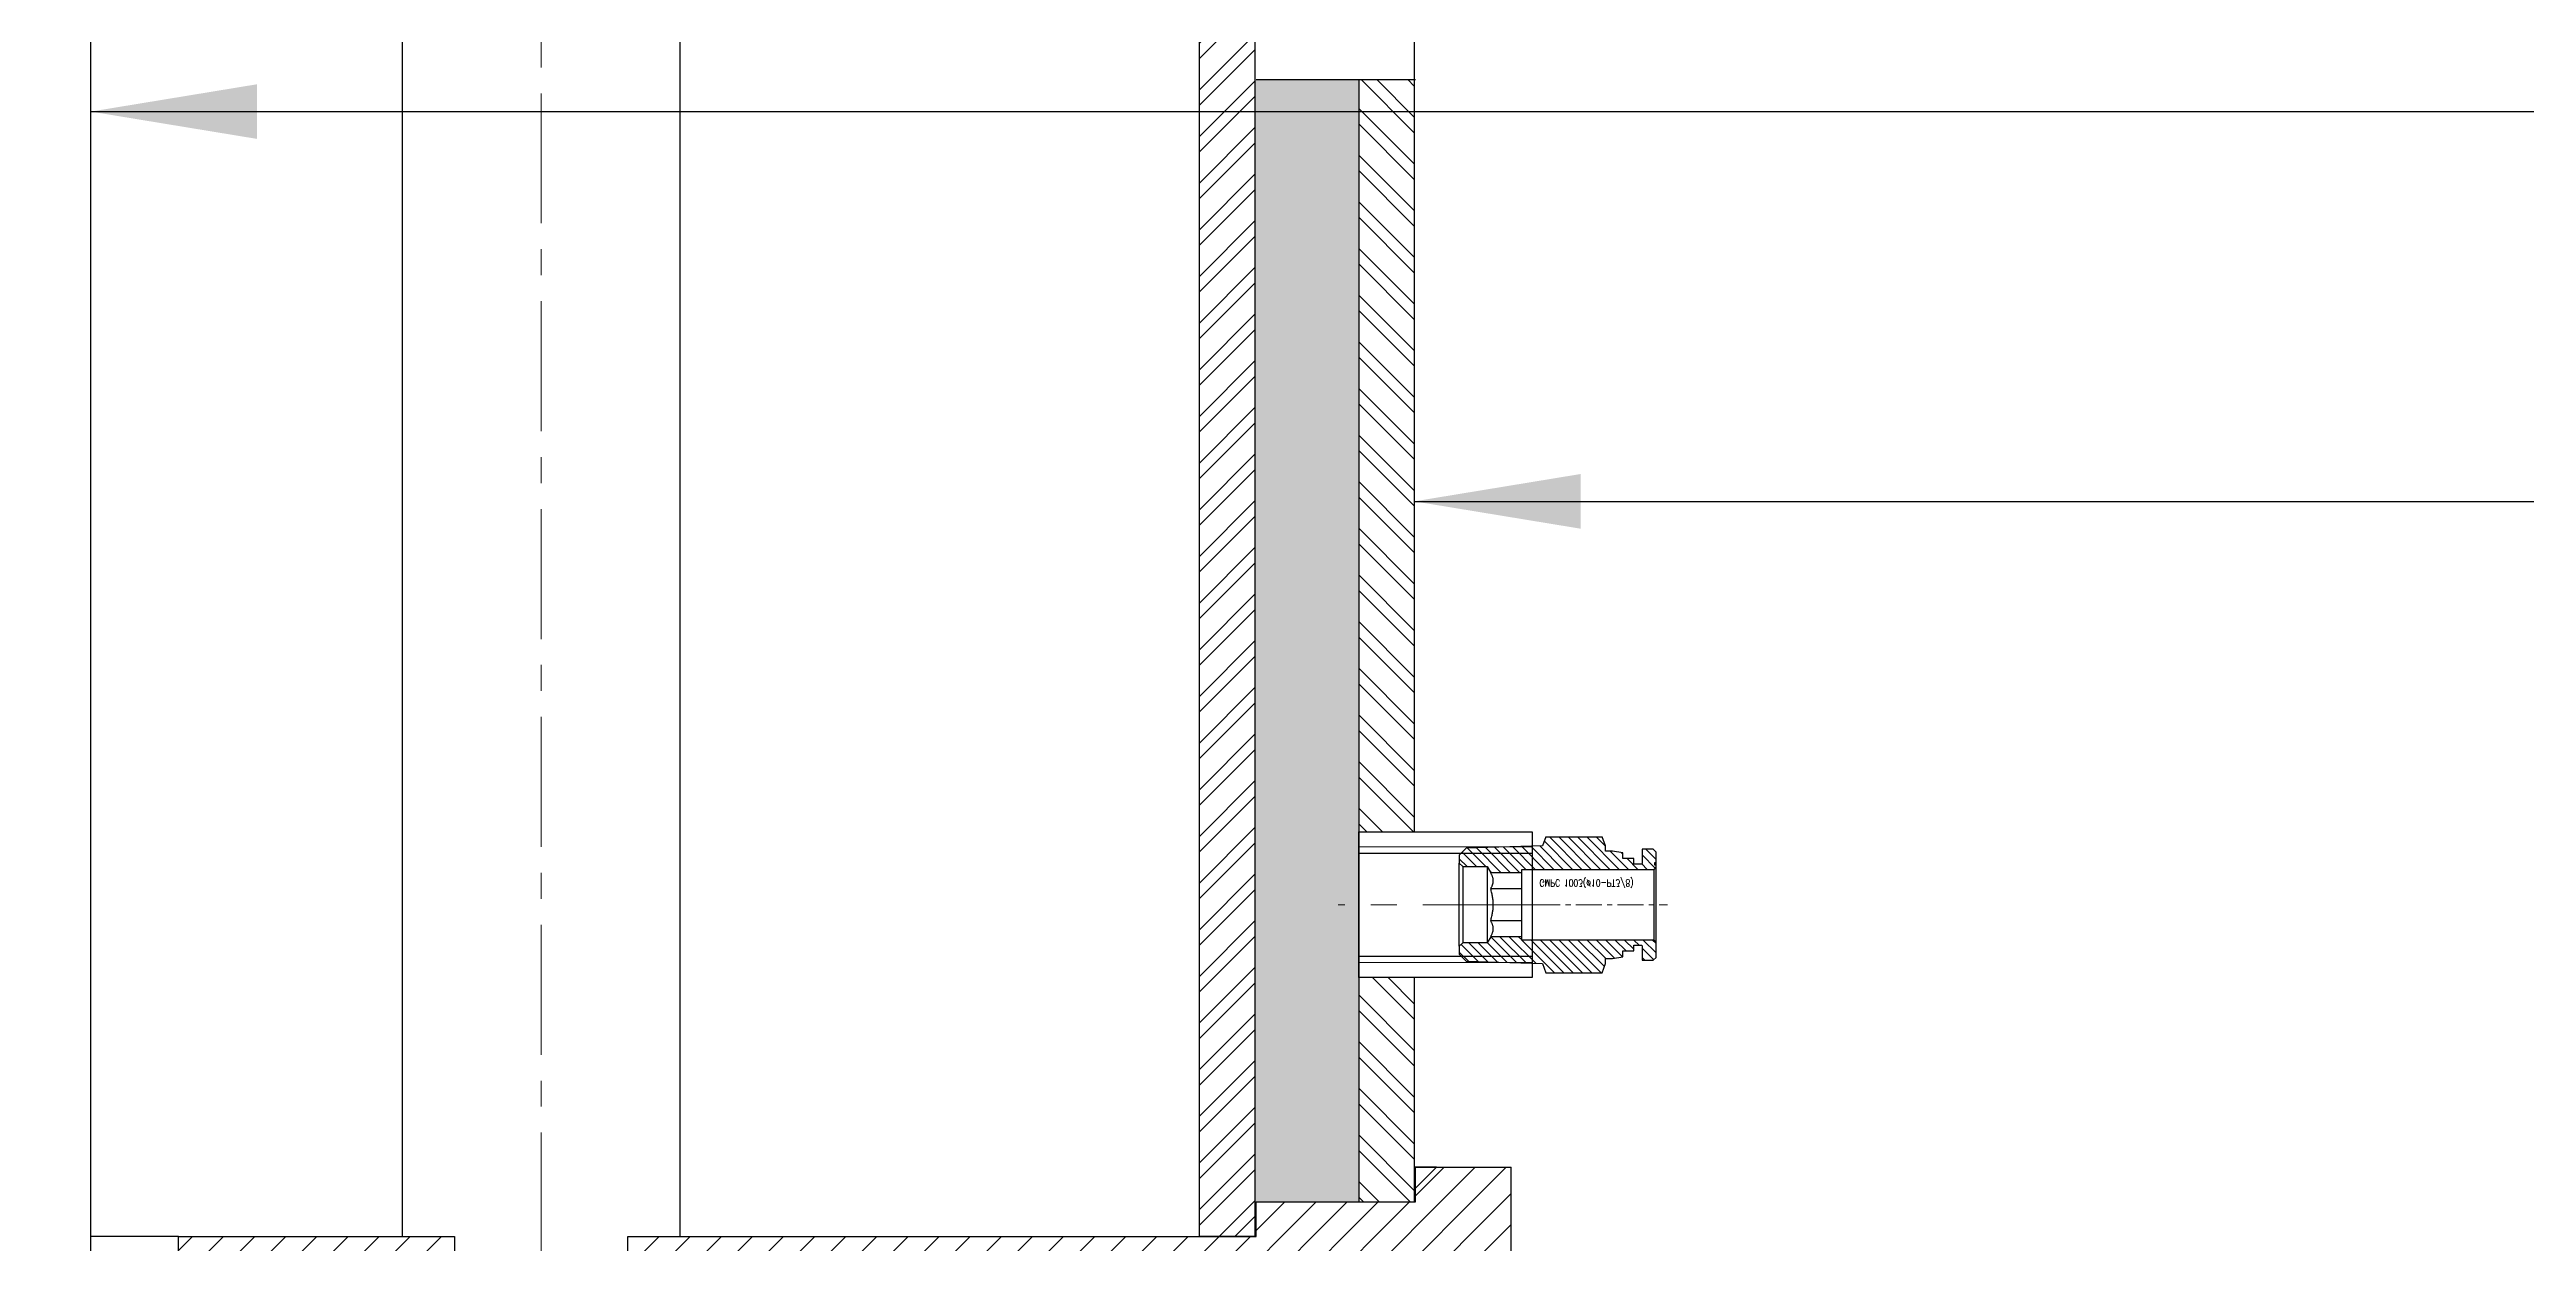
# Model space of a CAD drawing. Header units: millimetres. Extents: x 334 to 3694, y 0 to 2376.
# Drawn here: x 1286 to 1643.5, y 1083.9 to 1256.3 of the extents above; entities that cross this region are included whole.
import ezdxf

# ---------------------------------------------------------------- set-up
doc = ezdxf.new("R2010")
doc.units = ezdxf.units.MM
doc.header["$LTSCALE"] = 3
for name, pattern in [('CENTER', [2, 1.25, -0.25, 0.25, -0.25]), ('DASHED', [0.75, 0.5, -0.25]), ('PHANTOM', [2.5, 1.25, -0.25, 0.25, -0.25, 0.25, -0.25])]:
    doc.linetypes.add(name, pattern=pattern)
for name, color, linetype, lineweight in [('1_외형선', 7, 'Continuous', 25), ('2_숨은선', 2, 'DASHED', 20), ('3_중심선', 1, 'CENTER', 18), ('5_파단선', 5, 'PHANTOM', 9), ('6_가는선', 3, 'Continuous', 18)]:
    doc.layers.add(name, color=color, linetype=linetype, lineweight=lineweight)
doc.styles.add('축척01', font='romans.shx', dxfattribs={"width": 0.8, "height": 3, "bigfont": 'whgtxt.shx'})
doc.styles.add('축척08', font='romans.shx', dxfattribs={"width": 0.8, "height": 24, "bigfont": 'whgtxt.shx'})
doc.dimstyles.new('축척08', dxfattribs={"dimscale": 8, "dimtxt": 24, "dimasz": 3, "dimexe": 1, "dimexo": 1, "dimgap": 1, "dimtad": 3, "dimdec": 4, "dimzin": 9, "dimdsep": 46, "dimtxsty": '축척08', "dimcen": 0, "dimclrd": 3, "dimclre": 3, "dimclrt": 256, "dimadec": 4, "dimazin": 2, "dimtm": 1e-09, "dimtfac": 0.6, "dimtdec": 4, "dimtmove": 0, "dimatfit": 0, "dimfxl": 1.5, "dimtolj": 1, "dimlwd": -1, "dimlwe": -1, "dimarcsym": 0})
pattern_1 = [(315, (11.6, 2e-13), (0.67352, 0.67352), [])]

# ---------------------------------------------------------------- blocks, each defined once
blk = doc.blocks.new('A$Cec6ff444')
at = {"ltscale": 5}
for p, q in [((-7.45, 0), (-7.45, -25)), ((7.45, 0), (7.45, -25))]:
    blk.add_line(p, q, dxfattribs=at)
blk.add_lwpolyline([(-10.5, -25), (10.5, -25), (10.5, 0), (-10.5, 0)], close=True, dxfattribs=at)
at = {"layer": '3_중심선', "ltscale": 5}
blk.add_line((0, -28), (0, 3), dxfattribs=at)
at = {"layer": '6_가는선', "ltscale": 5}
for p, q in [((-8.33, 0), (-8.33, -25)), ((8.33, 0), (8.33, -25))]:
    blk.add_line(p, q, dxfattribs=at)
blk = doc.blocks.new('A$C53963148')
at = {"layer": '6_가는선', "extrusion": (0, 0, -1)}
h = blk.add_hatch(dxfattribs=at)
h.set_pattern_fill('ANSI31', color=256, scale=0.3, angle=-90, style=0)
h.set_pattern_definition(pattern_1)
h.paths.add_polyline_path([(20.62, 9.81), (21.1, 8.5), (21.1, 7.75), (22.1, 7.75), (23.6, 7.5), (23.6, 6.65), (25.2, 6.65), (25.2, 5.85), (26.3, 5.85), (26.4, 5.95), (26.4, 8), (28, 8), (28.4, 7.6), (28.4, 6.1), (28.2, 6.1), (28.2, 5.73), (28.4, 5.73), (28.4, 5.4), (28.1, 5.1), (9, 5.1), (9, 4.62), (4.53, 4.62), (4, 5.5), (0.5, 5.5), (0, 6), (0, 7.13), (1, 8.16), (12, 8.5), (12.48, 9.81)], flags=0)
h = blk.add_hatch(dxfattribs=at)
h.set_pattern_fill('ANSI31', color=256, scale=0.3, angle=-90, style=0)
h.set_pattern_definition(pattern_1)
h.paths.add_polyline_path([(12.48, -9.81), (12, -8.5), (1, -8.16), (0, -7.13), (0, -6), (0.5, -5.5), (4, -5.5), (4.53, -4.62), (9, -4.62), (9, -5.1), (28.1, -5.1), (28.4, -5.4), (28.4, -7.6), (28, -8), (26.4, -8), (26.4, -5.95), (26.3, -5.85), (25.2, -5.85), (25.2, -6.65), (23.6, -6.65), (23.6, -7.5), (22.1, -7.75), (21.1, -7.75), (21.1, -8.5), (20.62, -9.81)], flags=0)
at = {"layer": '1_외형선'}
for p, q in [((-28.4, 7.6), (-28, 8)), ((-28.4, 6.1), (-28.4, 7.6)), ((-28, 8), (-26.4, 8)), ((-26.4, 8), (-26.4, 5.95)), ((-23.6, 7.5), (-22.1, 7.75)), ((-23.6, 6.65), (-23.6, 7.5)), ((-22.1, 7.75), (-21.1, 7.75)), ((-21.1, 8.5), (-20.62, 9.81)), ((-21.1, 7.75), (-21.1, 8.5)), ((-12.48, 9.81), (-20.62, 9.81)), ((-12.48, 9.81), (-12, 8.5)), ((-12, 8.5), (-1, 8.16)), ((-1, 8.16), (0, 7.13)), ((-28.4, 5.73), (-28.4, 6.1)), ((-28.2, 6.1), (-28.4, 6.1)), ((-28.4, 5.4), (-28.4, 5.73)), ((-28.4, 5.73), (-28.2, 5.73)), ((-28.1, 5.1), (-28.4, 5.4)), ((-28.4, -5.4), (-28.4, 5.4)), ((-28.2, 5.73), (-28.2, 6.1)), ((-9, 5.1), (-28.1, 5.1)), ((-28.1, -5.1), (-28.1, 5.1)), ((-26.4, 5.95), (-26.3, 5.85)), ((-26.3, 5.85), (-25.2, 5.85)), ((-25.2, 5.85), (-25.2, 6.65)), ((-25.2, 6.65), (-23.6, 6.65)), ((-9, 4.62), (-9, 5.1)), ((-9, 2.31), (-9, 4.62)), ((-9, 4.62), (-4.53, 4.62)), ((-4, 5.5), (-4.53, 4.62)), ((-0.5, 5.5), (-4, 5.5)), ((-4, 5.5), (-4, -5.5)), ((0, 6), (-0.5, 5.5)), ((-0.5, 5.5), (-0.5, -5.5)), ((0, 7.13), (0, 6)), ((0, -6), (0, 6)), ((-9, -2.31), (-9, 2.31)), ((-9, 2.31), (-4.53, 2.31)), ((-9, -4.62), (-9, -2.31)), ((-9, -2.31), (-4.53, -2.31)), ((-28.4, -5.4), (-28.1, -5.1)), ((-28.4, -7.6), (-28.4, -5.4)), ((-28.1, -5.1), (-9, -5.1)), ((-26.3, -5.85), (-26.4, -5.95)), ((-26.4, -5.95), (-26.4, -8)), ((-25.2, -5.85), (-26.3, -5.85)), ((-25.2, -6.65), (-25.2, -5.85)), ((-23.6, -6.65), (-25.2, -6.65)), ((-23.6, -7.5), (-23.6, -6.65)), ((-9, -5.1), (-9, -4.62)), ((-9, -4.62), (-4.53, -4.62)), ((-4.53, -4.62), (-4, -5.5)), ((-4, -5.5), (-0.5, -5.5)), ((0, -7.13), (-1, -8.16)), ((-0.5, -5.5), (0, -6)), ((0, -6), (0, -7.13)), ((-28, -8), (-28.4, -7.6)), ((-26.4, -8), (-28, -8)), ((-22.1, -7.75), (-23.6, -7.5)), ((-21.1, -7.75), (-22.1, -7.75)), ((-21.1, -8.5), (-21.1, -7.75)), ((-20.62, -9.81), (-21.1, -8.5)), ((-12.48, -9.81), (-20.62, -9.81)), ((-12, -8.5), (-12.48, -9.81)), ((-1, -8.16), (-12, -8.5))]:
    blk.add_line(p, q, dxfattribs=at)
for points in [[(-4.53, 2.31), (-5.22, 3.46), (-4.53, 4.62)], [(-4.53, -2.31), (-5.22, 0), (-4.53, 2.31)], [(-4.53, -4.62), (-5.22, -3.46), (-4.53, -2.31)]]:
    blk.add_rational_spline(points, [1.10224133595, 1.27275866405, 1.10224133595], degree=2, dxfattribs=at)
at = {"layer": '3_중심선'}
blk.add_line((1.17, 0), (-30.07, 0), dxfattribs=at)
at = {"layer": '2_숨은선', "insert": (-11.57, 2.64), "char_height": 1, "width": 15.64, "attachment_point": 1, "rotation": 180, "style": '축척01'}
blk.add_mtext('GMPC 1003(%%C10-PT3/8)', dxfattribs=at)
blk = doc.blocks.new('A$C2ec57b86!a')
at = {"layer": '1_외형선', "ltscale": 5}
blk.add_line((30, -553), (30, 55), dxfattribs=at)

msp = doc.modelspace()

# ---------------------------------------------------------------- hatches: boundary and pattern name
at = {"layer": '5_파단선'}
h = msp.add_hatch(dxfattribs=at)
h.set_pattern_fill('ANSI36', color=256, angle=90)
h.set_pattern_definition([(135, (410.2814, 0), (-6.173926, 1.683798), [7.9375, -1.5875, 0, -1.5875])])
h.paths.add_polyline_path([(1048.94, 1259.92), (1063.94, 1259.92), (1063.94, 1363.92), (1048.94, 1363.92)])
h.paths.add_polyline_path([(1048.94, 1235.72), (1063.94, 1235.72), (1063.94, 1251.92), (1048.94, 1251.92)])
h.paths.add_polyline_path([(1048.94, 1089.92), (1063.94, 1089.92), (1063.94, 1134.12), (1048.94, 1134.12)])
h.paths.add_polyline_path([(1474.94, 1251.92), (1459.94, 1251.92), (1459.94, 1089.92), (1474.94, 1089.92)])
h.paths.add_polyline_path([(1474.94, 1363.92), (1459.94, 1363.92), (1459.94, 1259.92), (1474.94, 1259.92)])
at = {"layer": '6_가는선'}
h = msp.add_hatch(dxfattribs=at)
h.set_pattern_fill('ANSI32', color=256, scale=0.5)
h.set_pattern_definition([(45, (410.2814, 0), (-3.367596, 3.367596), []), (45, (412.5264, 0), (-3.367596, 3.367596), [])])
h.paths.add_polyline_path([(1451.94, 1084.92), (1459.94, 1084.92), (1459.94, 1369.92), (1451.94, 1369.92)])
h.paths.add_polyline_path([(1063.94, 1223.32), (1071.94, 1223.32), (1071.94, 1366.92), (1068.94, 1369.92), (1063.94, 1369.92)])
h.paths.add_polyline_path([(1063.94, 1084.92), (1071.94, 1084.92), (1071.94, 1146.52), (1063.94, 1146.52)])
h = msp.add_hatch(dxfattribs=at)
h.set_pattern_fill('ANSI32', color=256, scale=0.5, angle=90)
h.set_pattern_definition([(135, (410.2814, 0), (-3.367596, -3.367596), []), (135, (410.2814, 2.245), (-3.367596, -3.367596), [])])
h.paths.add_polyline_path([(1482.94, 1354.92), (1483.14, 1363.92), (1474.94, 1363.92), (1474.94, 1259.92), (1482.94, 1259.92)])
h.paths.add_polyline_path([(1482.94, 1251.92), (1474.94, 1251.92), (1474.94, 1143.32), (1482.94, 1143.32)])
h.paths.add_polyline_path([(1482.94, 1122.32), (1474.94, 1122.32), (1474.94, 1089.92), (1482.94, 1089.92)])
h.paths.add_polyline_path([(1048.94, 1134.12), (1040.94, 1134.12), (1040.94, 1089.92), (1048.94, 1089.92)])
h.paths.add_polyline_path([(1048.94, 1251.92), (1040.94, 1251.92), (1040.94, 1235.72), (1048.94, 1235.72)])
h.paths.add_polyline_path([(1048.94, 1272.32), (1040.94, 1272.32), (1040.94, 1259.92), (1048.94, 1259.92)])
h.paths.add_polyline_path([(1048.94, 1363.92), (1040.94, 1363.92), (1040.94, 1293.32), (1048.94, 1293.32)])
h = msp.add_hatch(dxfattribs=at)
h.set_pattern_fill('ANSI31', color=256)
h.set_pattern_definition([(45, (410.2814, 0), (-2.245064, 2.245064), [])])
h.paths.add_polyline_path([(1154.44, 1084.92), (1063.74, 1084.92), (1063.74, 1089.92), (1040.74, 1089.92), (1040.74, 1091.92), (1037.74, 1094.92), (1026.94, 1094.92), (1026.94, 1049.92), (1037.54, 1049.92), (1040.54, 1052.92), (1040.54, 1059.92), (1045.74, 1059.92), (1045.74, 1069.92), (1071.24, 1069.92), (1071.24, 1059.92), (1074.24, 1059.92), (1074.24, 1069.92), (1089.24, 1069.92), (1089.24, 1059.92), (1092.24, 1059.92), (1092.24, 1069.92), (1107.24, 1069.92), (1107.24, 1059.92), (1110.24, 1059.92), (1110.24, 1069.92), (1125.24, 1069.92), (1125.24, 1059.92), (1128.24, 1059.92), (1128.24, 1069.92), (1141.94, 1069.92), (1141.94, 1052.92), (1144.94, 1049.92), (1166.94, 1049.92), (1166.94, 1074.92), (1154.44, 1074.92)])
h.paths.add_polyline_path([(1206.89, 1069.92), (1217.29, 1069.92), (1217.29, 1079.92), (1217.39, 1079.92), (1219.29, 1079.92), (1219.29, 1084.92), (1179.44, 1084.92), (1179.44, 1074.92), (1166.94, 1074.92), (1166.94, 1049.92), (1206.89, 1049.92)])
h.paths.add_polyline_path([(1344.44, 1084.92), (1304.59, 1084.92), (1304.59, 1079.92), (1306.59, 1079.92), (1306.59, 1069.92), (1316.99, 1069.92), (1316.99, 1049.92), (1356.94, 1049.92), (1356.94, 1074.92), (1344.44, 1074.92)])
h.paths.add_polyline_path([(1496.94, 1094.92), (1486.14, 1094.92), (1483.14, 1091.92), (1483.14, 1089.92), (1460.14, 1089.92), (1460.14, 1084.92), (1369.44, 1084.92), (1369.44, 1074.92), (1356.94, 1074.92), (1356.94, 1049.92), (1378.94, 1049.92), (1381.94, 1052.92), (1381.94, 1069.92), (1395.64, 1069.92), (1395.64, 1059.92), (1398.64, 1059.92), (1398.64, 1069.92), (1413.64, 1069.92), (1413.64, 1059.92), (1416.64, 1059.92), (1416.64, 1069.92), (1431.64, 1069.92), (1431.64, 1059.92), (1434.64, 1059.92), (1434.64, 1069.92), (1449.64, 1069.92), (1449.64, 1059.92), (1452.64, 1059.92), (1452.64, 1069.92), (1478.14, 1069.92), (1478.14, 1059.92), (1483.34, 1059.92), (1483.34, 1052.92), (1486.34, 1049.92), (1496.94, 1049.92)])

# ---------------------------------------------------------------- linework, layer by layer
at = {"layer": '1_외형선', "ltscale": 5}
for p, q in [((1482.94, 1354.92), (1482.94, 1143.32)), ((1460.14, 1251.92), (1483.14, 1251.92)), ((1474.94, 1251.92), (1474.94, 1089.92)), ((1482.94, 1122.32), (1482.94, 1089.92)), ((1483.14, 1094.92), (1496.94, 1094.92)), ((1483.14, 1089.92), (1483.14, 1094.92)), ((1486.14, 1094.92), (1483.14, 1091.92)), ((1496.94, 1049.92), (1496.94, 1094.92)), ((1483.14, 1089.92), (1483.14, 1091.92)), ((1460.14, 1089.92), (1483.14, 1089.92)), ((1460.14, 1084.92), (1460.14, 1089.92)), ((1304.59, 1084.92), (1344.44, 1084.92)), ((1304.59, 1079.92), (1304.59, 1084.92)), ((1369.44, 1084.92), (1460.14, 1084.92))]:
    msp.add_line(p, q, dxfattribs=at)
at = {"layer": '1_외형선'}
for p, q in [((1486.14, 1094.92), (1482.94, 1094.92)), ((1483.14, 1091.92), (1482.94, 1091.92)), ((1304.59, 1084.92), (1291.94, 1084.92))]:
    msp.add_line(p, q, dxfattribs=at)
at = {"layer": '1_외형선', "ltscale": 5}
for points in [[(1336.94, 1084.92), (1336.94, 1424.92)], [(1376.94, 1424.92), (1376.94, 1084.92)], [(1344.44, 1084.92), (1344.44, 1074.92), (1369.44, 1074.92), (1369.44, 1084.92)]]:
    msp.add_lwpolyline(points, dxfattribs=at)
at = {"layer": '1_외형선'}
msp.add_lwpolyline([(1459.94, 1084.92), (1451.94, 1084.92), (1451.94, 1369.92), (1459.94, 1369.92)], close=True, dxfattribs=at)
at = {"layer": '3_중심선', "ltscale": 5}
msp.add_line((1356.94, 1459.92), (1356.94, 1049.92), dxfattribs=at)

# ---------------------------------------------------------------- block references
at = {"layer": '1_외형선'}
msp.add_blockref('A$C2ec57b86!a', (1261.94, 1314.92), dxfattribs=at)
at = {"layer": '1_외형선', "ltscale": 5, "xscale": -1, "rotation": 90}
msp.add_blockref('A$Cec6ff444', (1474.94, 1132.82), dxfattribs=at)
at = {"layer": '1_외형선', "ltscale": 5, "xscale": -1}
msp.add_blockref('A$C53963148', (1489.44, 1132.82), dxfattribs=at)

# ---------------------------------------------------------------- leaders
at = {"layer": '1_외형선', "annotation_type": 0, "has_hookline": 1, "hookline_direction": 0}
for points, text_width in [([(1291.94, 1247.3), (1678.25, 1247.3)], 376.8), ([(1482.94, 1191.04), (1678.25, 1191.04)], 321.03)]:
    msp.add_leader(points, dimstyle='축척08', override={"dimgap": 1, "dimtad": 1}, dxfattribs=dict(at, text_width=text_width))

doc.saveas('drawing.dxf')
